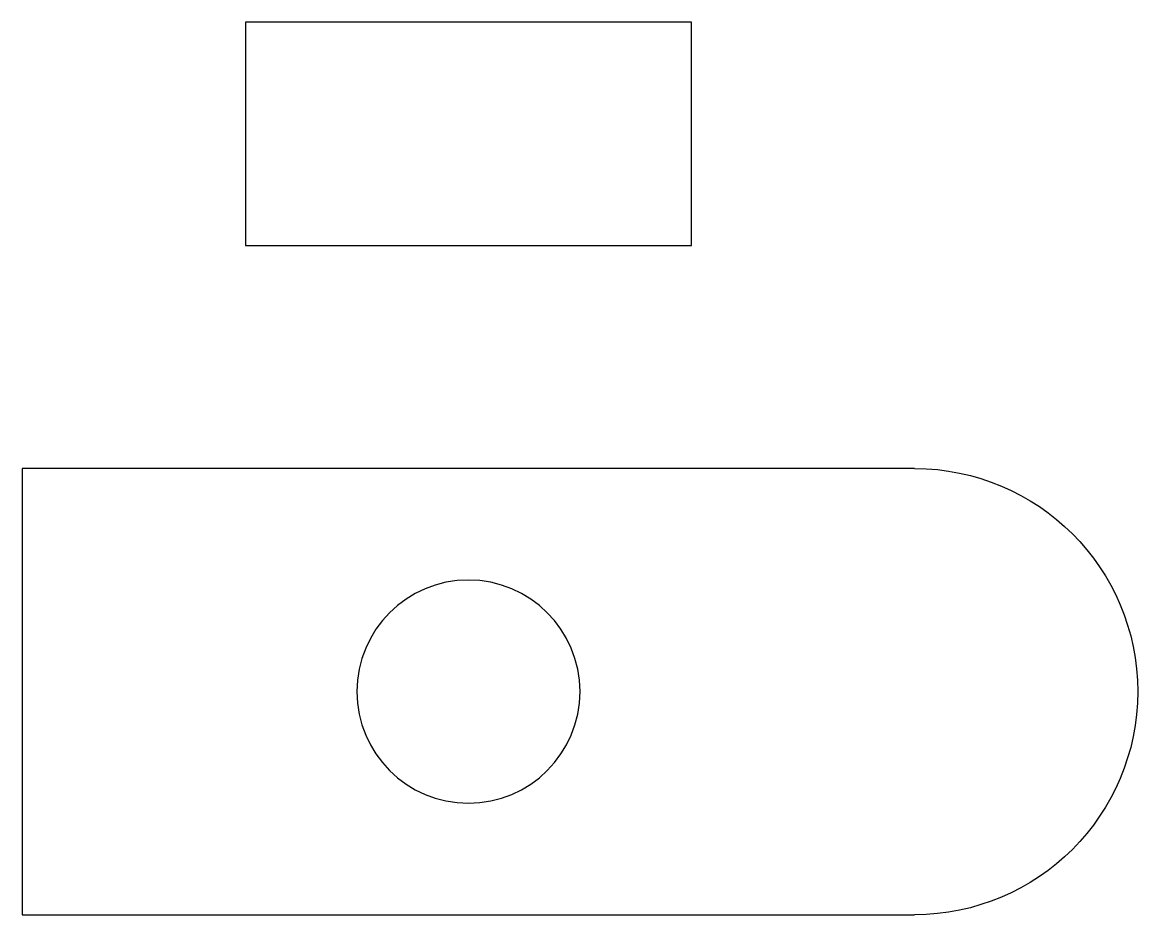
# Model space of a CAD drawing. Header units: millimetres. Extents: x 0 to 50, y 0 to 40.
import ezdxf

# ---------------------------------------------------------------- set-up
doc = ezdxf.new("R2010")
doc.units = ezdxf.units.MM
doc.layers.get('0').update_dxf_attribs({"linetype": 'CONTINUOUS'})

msp = doc.modelspace()

# ---------------------------------------------------------------- linework, layer by layer
for p, q in [((40, 20), (0, 20)), ((0, 20), (0, 0)), ((0, 0), (40, 0))]:
    msp.add_line(p, q)
at = {"extrusion": (0, 0, -1)}
msp.add_lwpolyline([(-10, 30), (-30, 30), (-30, 40), (-10, 40)], close=True, dxfattribs=at)
msp.add_circle((-20, 10), 5, dxfattribs=at)
msp.add_arc((-40, 10), 10, 90, 270, dxfattribs=at)

doc.saveas('drawing.dxf')
